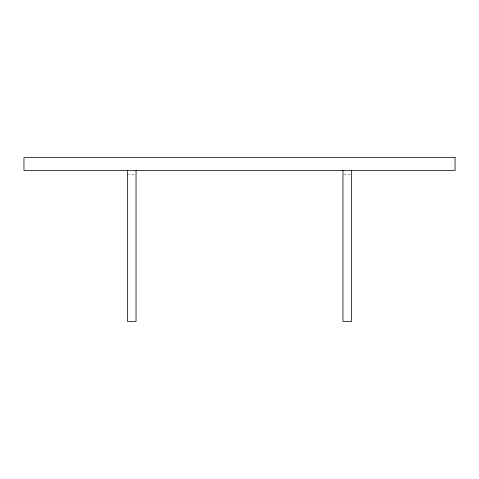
<?xml version="1.0" encoding="UTF-8"?>
<svg xmlns="http://www.w3.org/2000/svg" width="479" height="479" viewBox="0 0 479 479"><rect width="100%" height="100%" fill="white"/><g stroke="black" fill="none" stroke-linecap="round" stroke-linejoin="round"><path stroke-width="0.36" stroke-dasharray="2.4 1.8" d="M127.414 174.835L135.317 174.835M343.683 174.835L350.868 174.835"/><path stroke-width="0.72" d="M351.586 170.524L351.586 321.409L342.964 321.409L342.964 170.524M136.036 170.524L136.036 321.409L127.414 321.409L127.414 170.524M455.05 157.591L23.95 157.591L23.95 170.524L455.05 170.524L455.05 157.591"/></g></svg>
